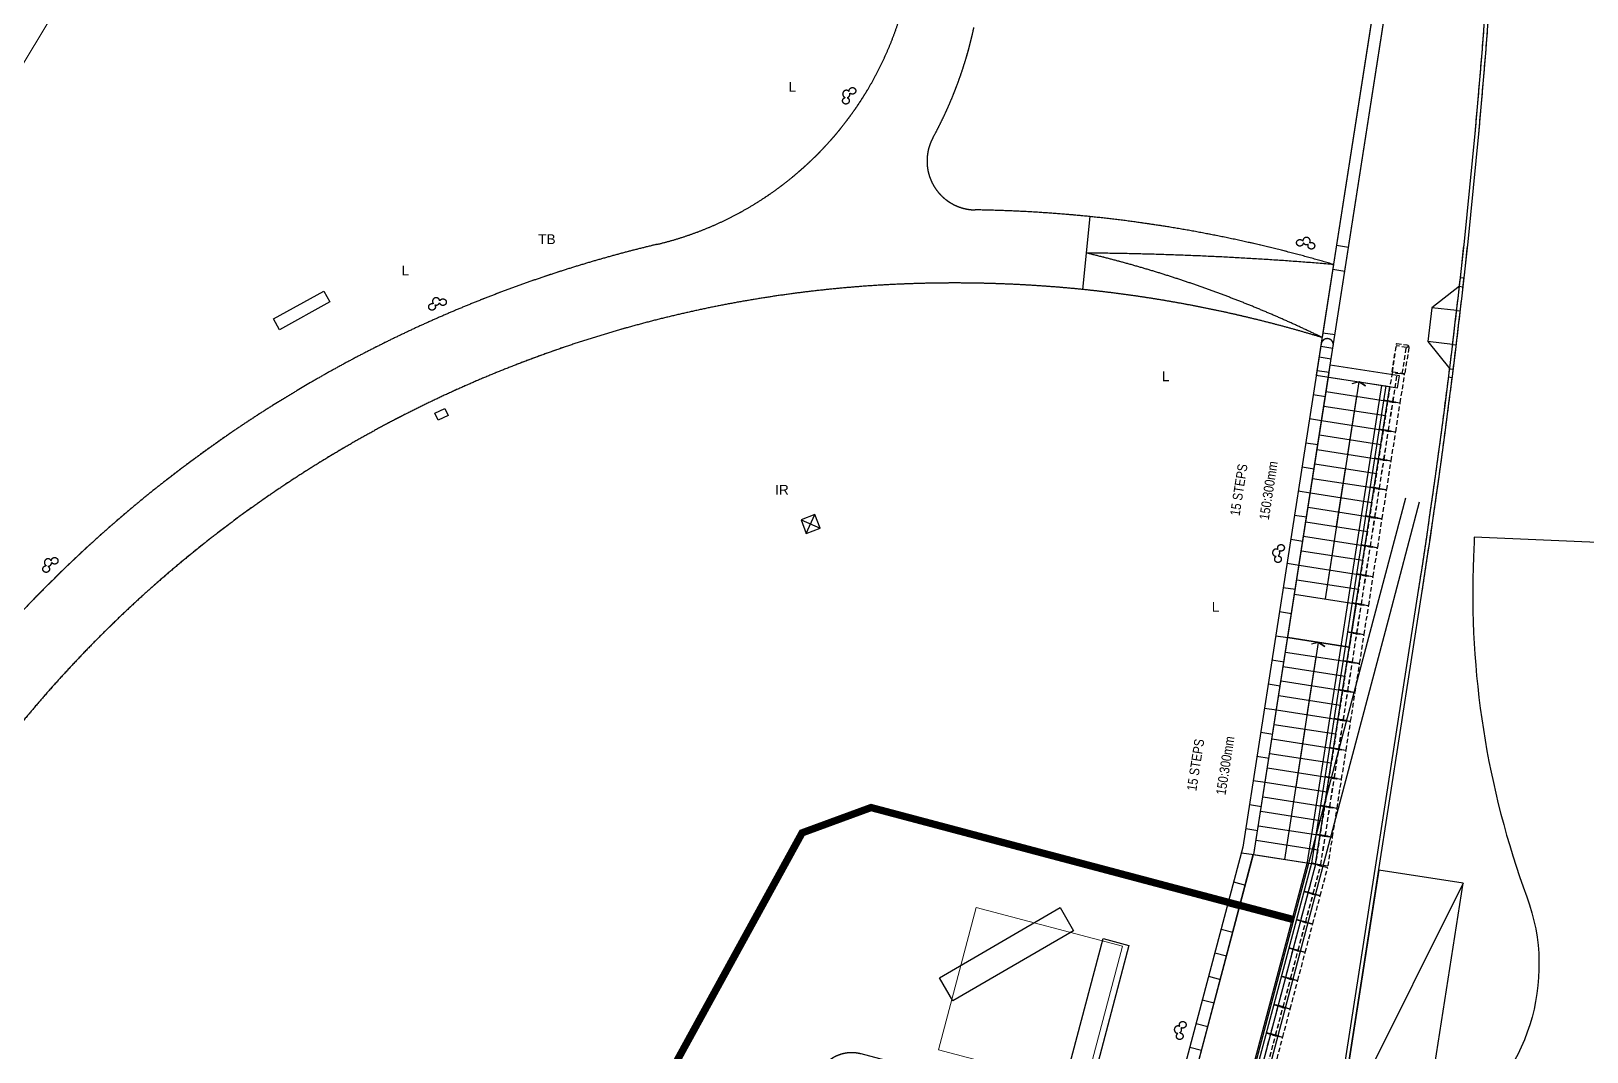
# Model space of a CAD drawing. Header units: millimetres. Extents: x 833576263 to 1668046980, y 817519639 to 1636103653.
# Drawn here: x 834183648 to 834247377, y 817832377 to 817874193 of the extents above; entities that cross this region are included whole.
import ezdxf

# ---------------------------------------------------------------- set-up
doc = ezdxf.new("R2010")
doc.units = ezdxf.units.MM
doc.header["$LTSCALE"] = 100
doc.header["$MEASUREMENT"] = 0
for name, pattern in [('C160$0$DASHED', [19.05, 12.7, -6.35]), ('C160$0$Hidden', [9.525, 6.35, -3.175]), ('R_site$0$HIDDEN', [9.525, 6.35, -3.175]), ('R_Text for GBP from DLN$0$ACAD_ISO10W100', [18, 12, -3, 0, -3]), ('R_WKCD_PARK$0$IMPORT-ACAD_ISO02W100 _3_', [30, 24, -6]), ('R_WKCD_PARK$0$IMPORT-DASHED2 _7_', [19.05, 12.7, -6.35])]:
    doc.linetypes.add(name, pattern=pattern)
doc.layers.get('Defpoints').update_dxf_attribs({"color": 170})
for name, color, linetype in [('C160$0$+C160', 6, 'C160$0$Hidden'), ('C160$0$EVA', 1, 'C160$0$DASHED'), ('R_Text for GBP from DLN$0$base plan(mm)$0$DLN040__', 7, 'Continuous'), ('T-TITL', 7, 'Continuous'), ('X-REF', 7, 'Continuous')]:
    doc.layers.add(name, color=color, linetype=linetype)
for name, color, linetype, lineweight in [('R_P_LG$0$RDA5803', 1, 'Continuous', 20), ('R_site$0$000-Architecture boundary', 2, 'Continuous', 0), ('R_site$0$001-Ventilation-b', 251, 'Continuous', 15), ('R_Text for GBP from DLN$0$000-Slope', 6, 'R_Text for GBP from DLN$0$ACAD_ISO10W100', 18), ('R_WKCD_PARK$0$000-PAV-Concrete-b', 1, 'Continuous', 25), ('R_WKCD_PARK$0$000-Ramps', 7, 'R_WKCD_PARK$0$IMPORT-DASHED2 _7_', 18), ('R_WKCD_PARK$0$PAV-ramp_stairs-b', 10, 'Continuous', 13), ('R_WKCD_PARK$0$PAV-ramp_stairs-l', 130, 'R_WKCD_PARK$0$IMPORT-ACAD_ISO02W100 _3_', 25), ('R_WKCD_PARK$0$PAV-secondary path-b', 6, 'Continuous', 18)]:
    doc.layers.add(name, color=color, linetype=linetype, lineweight=lineweight)
doc.styles.add('R_Text for GBP from DLN$0$base plan(mm)$0$SWIS721 LT', font='swiss.ttf')
doc.styles.add('R_Text for GBP from DLN$0$W8 sec wkcd', font='swissc.ttf', dxfattribs={"height": 3})

# ---------------------------------------------------------------- blocks, each defined once
blk = doc.blocks.new('R_site$0$architecture 2')
at = {"layer": 'R_site$0$000-Architecture boundary', "color": 3}
blk.add_lwpolyline([(834194.162, 817888.988), (834185.458, 817874.56), (834184.649, 817875.049), (834171.038, 817852.487), (834160.163, 817859.047), (834153.293, 817847.659), (834142.204, 817854.348), (834145.562, 817859.914), (834129.798, 817869.425), (834120.431, 817875.075), (834124.409, 817881.668), (834148.481, 817921.57), (834160.039, 817914.597), (834161.929, 817913.456), (834168.739, 817909.348), (834170.058, 817908.552), (834194.419, 817893.856), (834192.197, 817890.174)], close=True, dxfattribs=at)
at = {"layer": 'R_site$0$000-Architecture boundary', "color": 3, "linetype": 'R_site$0$HIDDEN', "ltscale": 0.5}
blk.add_lwpolyline([(834194.487, 817782.007), (834189.479, 817794.454), (834215.23, 817841.35), (834218.054, 817842.386), (834235.366, 817837.794)], dxfattribs=at)
at = {"layer": 'R_site$0$001-Ventilation-b'}
blk.add_lwpolyline([(834228.352, 817836.706), (834226.806, 817830.877), (834220.813, 817832.467), (834222.359, 817838.295)], close=True, dxfattribs=at)
blk = doc.blocks.new('R_site')
at = {"xscale": 1000, "yscale": 1000, "zscale": 1000}
blk.add_blockref('R_site$0$architecture 2', (0, 0), dxfattribs=at)
blk = doc.blocks.new('R_WKCD_PARK')
at = {"layer": 'Defpoints'}
blk.add_lwpolyline([(834248727, 817852408, -0.000008), (834248760, 817853209), (834242765, 817853459, 0.000008), (834242732, 817852657, 0.098884), (834244917, 817838726, -0.341761), (834241931, 817829272, 0.151594), (834236782, 817822688), (834233480, 817813990, -0.2774), (834183667, 817774781, -0.09515), (834076628, 817781650, -0.220431)], format="xyb", dxfattribs=at)
at = {"layer": 'R_WKCD_PARK$0$000-PAV-Concrete-b'}
for p, q in [((834242043, 817862745), (834241030, 817862863)), ((834241878, 817861355), (834240865, 817861478)), ((834236603, 817826376), (834240482, 817851274)), ((834236752, 817826353), (834240630, 817851251))]:
    blk.add_line(p, q, dxfattribs=at)
at = {"layer": 'R_WKCD_PARK$0$000-PAV-Concrete-b', "flags": 128}
for points in [[(834240086, 817884439), (834236294, 817860098), (834239622, 817859580), (834239699, 817860074), (834236865, 817860515), (834240580, 817884362)], [(834242157, 817863739), (834241030, 817862863), (834240862, 817861478), (834241756, 817860362)]]:
    blk.add_lwpolyline(points, dxfattribs=at)
at = {"layer": 'R_WKCD_PARK$0$000-PAV-Concrete-b'}
for radius in [299850, 300000]:
    blk.add_arc((833944206, 817897431), radius, 351.14513, 357.92998, dxfattribs=at)
at = {"layer": 'R_WKCD_PARK$0$000-Ramps'}
blk.add_line((834226730, 817863608), (834227034, 817866593), dxfattribs=at)
for centre, radius, start, end in [((834216048, 817819688), 46687, 63.97234, 76.58185), ((834225801, 817732229), 132876, 85.16493, 89.53376)]:
    blk.add_arc(centre, radius, start, end, dxfattribs=at)
at = {"layer": 'R_WKCD_PARK$0$PAV-ramp_stairs-b'}
for p, q in [((834236696, 817859428), (834239215, 817859036)), ((834236603, 817858835), (834239123, 817858443)), ((834236419, 817857650), (834238938, 817857257)), ((834236511, 817858243), (834239031, 817857850)), ((834236326, 817857057), (834238846, 817856664)), ((834236234, 817856464), (834238754, 817856072)), ((834236142, 817855871), (834238661, 817855479)), ((834236049, 817855278), (834238569, 817854886)), ((834235957, 817854686), (834238477, 817854293)), ((834235865, 817854093), (834238384, 817853700)), ((834235772, 817853500), (834238292, 817853107)), ((834235680, 817852907), (834238199, 817852514)), ((834235587, 817852314), (834238107, 817851922)), ((834235495, 817851721), (834238015, 817851329)), ((834235403, 817851128), (834237922, 817850736)), ((834235126, 817849350), (834237645, 817848957)), ((834235033, 817848757), (834237553, 817848365)), ((834234941, 817848164), (834237461, 817847772)), ((834234849, 817847571), (834237368, 817847179)), ((834234756, 817846979), (834237276, 817846586)), ((834234664, 817846386), (834237184, 817845993)), ((834234572, 817845793), (834237091, 817845400)), ((834234479, 817845200), (834236999, 817844807)), ((834234387, 817844607), (834236906, 817844215)), ((834234294, 817844014), (834236814, 817843622)), ((834234202, 817843421), (834236722, 817843029)), ((834234110, 817842829), (834236629, 817842436)), ((834234017, 817842236), (834236537, 817841843)), ((834233925, 817841643), (834236445, 817841250)), ((834233833, 817841050), (834236352, 817840657))]:
    blk.add_line(p, q, dxfattribs=at)
at = {"layer": 'R_WKCD_PARK$0$PAV-ramp_stairs-b', "flags": 128}
blk.add_lwpolyline([(834239308, 817859629), (834236788, 817860021), (834233740, 817840457), (834236260, 817840065), (834239308, 817859629), (834236788, 817860021)], dxfattribs=at)
at = {"layer": 'R_WKCD_PARK$0$PAV-ramp_stairs-l'}
for p, q in [((834238048, 817859825), (834237753, 817859745)), ((834236386, 817849154), (834236090, 817849074))]:
    blk.add_line(p, q, dxfattribs=at)
at = {"layer": 'R_WKCD_PARK$0$PAV-ramp_stairs-l', "flags": 128}
for points in [[(834236663, 817850932), (834238048, 817859825), (834238305, 817859659)], [(834235000, 817840261), (834236386, 817849154), (834236642, 817848988)]]:
    blk.add_lwpolyline(points, dxfattribs=at)
at = {"layer": 'R_WKCD_PARK$0$PAV-secondary path-b'}
blk.add_line((834237000, 817864632), (834236534, 817861640), dxfattribs=at)
at = {"layer": 'R_WKCD_PARK$0$PAV-secondary path-b', "flags": 128}
blk.add_lwpolyline([(834237922, 817850736), (834237645, 817848957), (834235126, 817849350), (834235403, 817851128)], close=True, dxfattribs=at)
blk.add_lwpolyline([(834229528, 817817772), (834227823, 817818222), (834230898, 817829815), (834233709, 817840462), (834236260, 817840065), (834231948, 817823807)], dxfattribs=at)
at = {"layer": 'R_WKCD_PARK$0$PAV-secondary path-b'}
for centre, radius, start, end in [((834206094, 817878847), 13765, 283.36668, 347.30885), ((834205877, 817877860), 16765, 331.36717, 347.86692), ((834222347, 817868868), 2000, 151.36717, 269.12554), ((834221480, 817812049), 54826, 73.55515, 89.12554), ((834221374, 817814542), 52331, 103.36668, 148.00583), ((834221374, 817814542), 49331, 92.41729, 148.00583), ((834221480, 817812049), 51826, 73.11298, 92.41729)]:
    blk.add_arc(centre, radius, start, end, dxfattribs=at)
blk = doc.blocks.new('R_P_LG')
at = {"layer": 'R_P_LG$0$RDA5803'}
blk.add_lwpolyline([(834248726.6665, 817852408.1417, -0.0000084588), (834248759.9969, 817853209.386), (834242765.1856, 817853458.8615, 0.0000084592), (834242731.8468, 817852657.4144, 0.098884422), (834244916.7826, 817838726.2431, -0.3417611349), (834241930.5485, 817829271.6509, 0.151594291), (834236782.0204, 817822687.8619), (834233480.4655, 817813989.7236, -0.2773997467), (834183666.729, 817774780.7109, -0.095150065), (834076628.2291, 817781649.9506, -0.220430541)], format="xyb", dxfattribs=at)
blk = doc.blocks.new('C160$0$A$C4AD84712')
at = {"layer": 'C160$0$+C160', "ltscale": 0.0003}
for p, q in [((834239.41, 817860.23), (834239.592, 817861.4)), ((834239.982, 817861.236), (834239.565, 817861.301)), ((834239.815, 817860.167), (834239.982, 817861.236)), ((834239.982, 817861.236), (834240.067, 817861.292)), ((834239.432, 817859.022, 0), (834239.61, 817860.169, 0)), ((834239.436, 817859.022), (834239.615, 817860.168)), ((834239.247, 817857.837, 0), (834239.425, 817858.983, 0)), ((834239.251, 817857.836), (834239.43, 817858.982)), ((834239.062, 817856.651, 0), (834239.241, 817857.797, 0)), ((834239.067, 817856.65), (834239.245, 817857.796)), ((834238.877, 817855.465, 0), (834239.056, 817856.611, 0)), ((834238.882, 817855.465), (834239.06, 817856.611)), ((834238.693, 817854.28, 0), (834238.871, 817855.426, 0)), ((834238.697, 817854.279), (834238.876, 817855.425)), ((834238.508, 817853.094, 0), (834238.687, 817854.24, 0)), ((834238.512, 817853.093), (834238.691, 817854.239)), ((834238.323, 817851.908, 0), (834238.502, 817853.054, 0)), ((834238.328, 817851.907), (834238.506, 817853.054)), ((834238.139, 817850.722, 0), (834238.317, 817851.869, 0)), ((834238.143, 817850.722), (834238.321, 817851.868)), ((834237.954, 817849.537, 0), (834238.132, 817850.683, 0)), ((834237.958, 817849.536), (834238.137, 817850.682)), ((834237.769, 817848.351, 0), (834237.948, 817849.497, 0)), ((834237.773, 817848.35), (834237.952, 817849.497)), ((834237.584, 817847.165, 0), (834237.763, 817848.312, 0)), ((834237.589, 817847.165), (834237.767, 817848.311)), ((834237.4, 817845.98, 0), (834237.578, 817847.126, 0)), ((834237.404, 817845.979), (834237.583, 817847.125)), ((834237.215, 817844.794, 0), (834237.394, 817845.94, 0)), ((834237.219, 817844.793), (834237.398, 817845.939)), ((834237.03, 817843.608, 0), (834237.209, 817844.754, 0)), ((834237.035, 817843.608), (834237.213, 817844.754)), ((834236.846, 817842.423, 0), (834237.024, 817843.569, 0)), ((834236.85, 817842.422), (834237.028, 817843.568)), ((834236.661, 817841.237, 0), (834236.839, 817842.383, 0)), ((834236.665, 817841.236), (834236.844, 817842.382)), ((834236.476, 817840.051, 0), (834236.655, 817841.197, 0)), ((834236.48, 817840.051), (834236.659, 817841.197)), ((834236.165, 817838.869, 0), (834236.463, 817839.99, 0)), ((834236.17, 817838.868), (834236.467, 817839.989)), ((834235.858, 817837.709, 0), (834236.155, 817838.83, 0)), ((834235.862, 817837.708), (834236.159, 817838.829)), ((834235.55, 817836.549, 0), (834235.847, 817837.67, 0)), ((834235.554, 817836.548), (834235.852, 817837.669)), ((834235.242, 817835.389, 0), (834235.54, 817836.51, 0)), ((834235.247, 817835.388), (834235.544, 817836.509)), ((834234.935, 817834.229, 0), (834235.232, 817835.351, 0)), ((834234.939, 817834.228), (834235.236, 817835.349)), ((834234.627, 817833.069, 0), (834234.924, 817834.191, 0)), ((834234.631, 817833.068), (834234.929, 817834.19)), ((834234.319, 817831.91, 0), (834234.617, 817833.031, 0)), ((834234.324, 817831.908), (834234.621, 817833.03))]:
    blk.add_line(p, q, dxfattribs=at)
for points in [[(834239.399, 817860.232), (834239.579, 817861.387), (834239.588, 817861.4), (834239.997, 817861.337), (834240.036, 817861.323), (834240.065, 817861.297), (834240.076, 817861.273), (834240.08, 817861.258), (834240.082, 817861.221), (834239.915, 817860.151)], [(834239.219, 817859.055), (834239.533, 817859.007), (834239.531, 817858.997), (834239.731, 817858.966), (834239.912, 817860.132), (834239.713, 817860.163), (834239.711, 817860.153), (834239.398, 817860.202)], [(834239.034, 817857.87), (834239.348, 817857.821), (834239.347, 817857.811), (834239.546, 817857.78), (834239.728, 817858.946), (834239.528, 817858.977), (834239.527, 817858.967), (834239.213, 817859.016)], [(834238.85, 817856.684), (834239.163, 817856.635), (834239.162, 817856.625), (834239.361, 817856.594), (834239.543, 817857.76), (834239.344, 817857.791), (834239.342, 817857.781), (834239.028, 817857.83)], [(834238.665, 817855.498), (834238.979, 817855.449), (834238.977, 817855.44), (834239.177, 817855.409), (834239.358, 817856.574), (834239.159, 817856.606), (834239.157, 817856.596), (834238.843, 817856.645)], [(834238.48, 817854.313), (834238.794, 817854.264), (834238.793, 817854.254), (834238.992, 817854.223), (834239.174, 817855.389), (834238.974, 817855.42), (834238.973, 817855.41), (834238.659, 817855.459)], [(834238.295, 817853.127), (834238.609, 817853.078), (834238.608, 817853.068), (834238.807, 817853.037), (834238.989, 817854.203), (834238.789, 817854.234), (834238.788, 817854.224), (834238.474, 817854.273)], [(834238.111, 817851.941), (834238.425, 817851.892), (834238.423, 817851.883), (834238.622, 817851.851), (834238.804, 817853.017), (834238.605, 817853.048), (834238.603, 817853.039), (834238.289, 817853.087)], [(834237.926, 817850.756), (834238.24, 817850.707), (834238.238, 817850.697), (834238.438, 817850.666), (834238.619, 817851.832), (834238.42, 817851.863), (834238.418, 817851.853), (834238.105, 817851.902)], [(834237.741, 817849.57), (834238.055, 817849.521), (834238.054, 817849.511), (834238.253, 817849.48), (834238.435, 817850.646), (834238.235, 817850.677), (834238.234, 817850.667), (834237.92, 817850.716)], [(834237.557, 817848.384), (834237.87, 817848.335), (834237.869, 817848.325), (834238.068, 817848.294), (834238.25, 817849.46), (834238.051, 817849.491), (834238.049, 817849.481), (834237.735, 817849.53)], [(834237.372, 817847.199), (834237.686, 817847.15), (834237.684, 817847.14), (834237.884, 817847.109), (834238.065, 817848.275), (834237.866, 817848.306), (834237.864, 817848.296), (834237.55, 817848.345)], [(834237.187, 817846.013), (834237.501, 817845.964), (834237.499, 817845.954), (834237.699, 817845.923), (834237.88, 817847.089), (834237.681, 817847.12), (834237.68, 817847.11), (834237.366, 817847.159)], [(834237.002, 817844.827), (834237.316, 817844.778), (834237.315, 817844.768), (834237.514, 817844.737), (834237.696, 817845.903), (834237.496, 817845.934), (834237.495, 817845.924), (834237.181, 817845.973)], [(834236.818, 817843.641), (834237.132, 817843.593), (834237.13, 817843.583), (834237.329, 817843.552), (834237.511, 817844.718), (834237.312, 817844.749), (834237.31, 817844.739), (834236.996, 817844.788)], [(834236.633, 817842.456), (834236.947, 817842.407), (834236.945, 817842.397), (834237.145, 817842.366), (834237.326, 817843.532), (834237.127, 817843.563), (834237.125, 817843.553), (834236.811, 817843.602)], [(834236.448, 817841.27), (834236.762, 817841.221), (834236.761, 817841.211), (834236.96, 817841.18), (834237.142, 817842.346), (834236.942, 817842.377), (834236.941, 817842.367), (834236.627, 817842.416)], [(834236.263, 817840.084), (834236.577, 817840.035), (834236.576, 817840.026), (834236.775, 817839.994), (834236.957, 817841.16), (834236.758, 817841.191), (834236.756, 817841.182), (834236.442, 817841.23)], [(834235.957, 817838.924), (834236.264, 817838.843), (834236.262, 817838.833), (834236.457, 817838.781), (834236.759, 817839.922), (834236.564, 817839.974), (834236.562, 817839.964), (834236.255, 817840.045)], [(834235.65, 817837.764), (834235.957, 817837.683), (834235.954, 817837.673), (834236.149, 817837.621), (834236.452, 817838.762), (834236.257, 817838.814), (834236.254, 817838.804), (834235.947, 817838.885)], [(834235.342, 817836.604), (834235.649, 817836.523), (834235.647, 817836.513), (834235.842, 817836.461), (834236.144, 817837.602), (834235.949, 817837.654), (834235.946, 817837.644), (834235.639, 817837.726)], [(834235.034, 817835.444), (834235.341, 817835.363), (834235.339, 817835.353), (834235.534, 817835.302), (834235.836, 817836.442), (834235.641, 817836.494), (834235.639, 817836.484), (834235.332, 817836.566)], [(834234.727, 817834.285), (834235.034, 817834.203), (834235.031, 817834.193), (834235.226, 817834.142), (834235.529, 817835.282), (834235.334, 817835.334), (834235.331, 817835.324), (834235.024, 817835.406)], [(834234.419, 817833.125), (834234.726, 817833.043), (834234.724, 817833.034), (834234.919, 817832.982), (834235.221, 817834.122), (834235.026, 817834.174), (834235.024, 817834.164), (834234.716, 817834.246)], [(834234.111, 817831.965), (834234.418, 817831.883), (834234.416, 817831.874), (834234.611, 817831.822), (834234.913, 817832.962), (834234.718, 817833.014), (834234.716, 817833.005), (834234.409, 817833.086)]]:
    blk.add_lwpolyline(points, close=True, dxfattribs=at)
blk = doc.blocks.new('C160')
at = {"layer": 'C160$0$+C160'}
for p, q in [((834236.479, 817861.284), (834236.973, 817861.207)), ((834236.498, 817861.409), (834236.494, 817861.383)), ((834236.325, 817860.296), (834236.819, 817860.219)), ((834233.74, 817840.457), (834236.788, 817860.021)), ((834236.26, 817840.065), (834239.308, 817859.629)), ((834236.663, 817850.932), (834238.048, 817859.825)), ((834236.788, 817860.021), (834239.308, 817859.629)), ((834236.788, 817860.021), (834239.308, 817859.629)), ((834236.171, 817859.308), (834236.665, 817859.231)), ((834236.696, 817859.428), (834239.215, 817859.036)), ((834239.279, 817859.016), (834239.035, 817859.054)), ((834239.282, 817859.035), (834239.038, 817859.073)), ((834236.017, 817858.32), (834236.511, 817858.243)), ((834236.603, 817858.835), (834239.123, 817858.443)), ((834236.419, 817857.65), (834238.938, 817857.257)), ((834236.511, 817858.243), (834239.031, 817857.85)), ((834239.095, 817857.83), (834238.85, 817857.868)), ((834239.098, 817857.85), (834238.853, 817857.888)), ((834235.863, 817857.332), (834236.357, 817857.255)), ((834236.326, 817857.057), (834238.846, 817856.664)), ((834236.234, 817856.464), (834238.754, 817856.072)), ((834238.911, 817856.644), (834238.666, 817856.682)), ((834238.914, 817856.664), (834238.669, 817856.702)), ((834235.709, 817856.343), (834236.203, 817856.266)), ((834236.142, 817855.871), (834238.661, 817855.479)), ((834235.555, 817855.355), (834236.049, 817855.278)), ((834236.049, 817855.278), (834238.569, 817854.886)), ((834238.726, 817855.458), (834238.482, 817855.496)), ((834238.73, 817855.478), (834238.485, 817855.516)), ((834235.957, 817854.686), (834238.477, 817854.293)), ((834239.946, 817855.062, 0), (834238.664, 817850.229, 0)), ((834239.244, 817850.075, 0), (834240.526, 817854.908, 0)), ((834215.189, 817854.179), (834215.963, 817853.831)), ((834215.402, 817853.618), (834215.75, 817854.392)), ((834235.401, 817854.367), (834235.895, 817854.29)), ((834235.865, 817854.093), (834238.384, 817853.7)), ((834238.542, 817854.273), (834238.298, 817854.311)), ((834238.545, 817854.292), (834238.301, 817854.33)), ((834235.247, 817853.379), (834235.741, 817853.302)), ((834235.772, 817853.5), (834238.292, 817853.107)), ((834235.68, 817852.907), (834238.199, 817852.514)), ((834238.358, 817853.087), (834238.113, 817853.125)), ((834238.361, 817853.107), (834238.116, 817853.145)), ((834235.093, 817852.391), (834235.587, 817852.314)), ((834235.587, 817852.314), (834238.107, 817851.922)), ((834238.174, 817851.901), (834237.929, 817851.939)), ((834238.177, 817851.921), (834237.932, 817851.959)), ((834234.94, 817851.403), (834235.434, 817851.326)), ((834235.495, 817851.721), (834238.015, 817851.329)), ((834235.403, 817851.128), (834237.922, 817850.736)), ((834237.989, 817850.715), (834237.745, 817850.753)), ((834237.992, 817850.735), (834237.748, 817850.773)), ((834234.786, 817850.415), (834235.28, 817850.338)), ((834238.664, 817850.229, 0), (834237.382, 817845.396, 0)), ((834237.962, 817845.242, 0), (834239.244, 817850.075, 0)), ((834234.632, 817849.427), (834235.126, 817849.35)), ((834235.126, 817849.35), (834237.645, 817848.957)), ((834237.805, 817849.529), (834237.56, 817849.567)), ((834237.808, 817849.549), (834237.563, 817849.587)), ((834235, 817840.261), (834236.386, 817849.154)), ((834235.033, 817848.757), (834237.553, 817848.365)), ((834234.478, 817848.439), (834234.972, 817848.362)), ((834234.941, 817848.164), (834237.461, 817847.772)), ((834237.621, 817848.344), (834237.376, 817848.382)), ((834237.624, 817848.363), (834237.379, 817848.401)), ((834234.324, 817847.451), (834234.818, 817847.374)), ((834234.849, 817847.571), (834237.368, 817847.179)), ((834234.756, 817846.979), (834237.276, 817846.586)), ((834237.436, 817847.158), (834237.192, 817847.196)), ((834237.439, 817847.178), (834237.195, 817847.216)), ((834234.17, 817846.463), (834234.664, 817846.386)), ((834234.664, 817846.386), (834237.184, 817845.993)), ((834234.572, 817845.793), (834237.091, 817845.4)), ((834237.252, 817845.972), (834237.007, 817846.01)), ((834237.255, 817845.992), (834237.01, 817846.03)), ((834234.016, 817845.475), (834234.51, 817845.398)), ((834234.479, 817845.2), (834236.999, 817844.807)), ((834237.382, 817845.396, 0), (834236.1, 817840.563, 0)), ((834236.68, 817840.41, 0), (834237.962, 817845.242, 0)), ((834233.862, 817844.486), (834234.356, 817844.409)), ((834234.387, 817844.607), (834236.906, 817844.215)), ((834237.068, 817844.786), (834236.823, 817844.824)), ((834237.071, 817844.806), (834236.826, 817844.844)), ((834234.294, 817844.014), (834236.814, 817843.622)), ((834236.883, 817843.601), (834236.639, 817843.639)), ((834236.887, 817843.62), (834236.642, 817843.658)), ((834233.708, 817843.498), (834234.202, 817843.421)), ((834234.202, 817843.421), (834236.722, 817843.029)), ((834233.554, 817842.51), (834234.048, 817842.433)), ((834234.11, 817842.829), (834236.629, 817842.436)), ((834236.699, 817842.415), (834236.454, 817842.453)), ((834236.702, 817842.435), (834236.458, 817842.473)), ((834234.017, 817842.236), (834236.537, 817841.843)), ((834233.4, 817841.522), (834233.894, 817841.445)), ((834233.925, 817841.643), (834236.445, 817841.25)), ((834236.515, 817841.229), (834236.27, 817841.267)), ((834236.518, 817841.249), (834236.273, 817841.287)), ((834233.222, 817840.538), (834233.74, 817840.457)), ((834233.74, 817840.457), (834236.26, 817840.065)), ((834233.833, 817841.05), (834236.352, 817840.657)), ((834236.1, 817840.563, 0), (834234.818, 817835.731, 0)), ((834235.398, 817835.577, 0), (834236.68, 817840.41, 0)), ((834236.326, 817840.037), (834236.087, 817840.1)), ((834236.331, 817840.056), (834236.092, 817840.12)), ((834232.905, 817839.341), (834233.388, 817839.213)), ((834242.308, 817839.282), (834237.156, 817828.952)), ((834236.018, 817838.877), (834235.779, 817838.94)), ((834236.023, 817838.896), (834235.784, 817838.96)), ((834232.649, 817838.375), (834233.132, 817838.246)), ((834232.392, 817837.408), (834232.875, 817837.28)), ((834235.711, 817837.717), (834235.471, 817837.78)), ((834235.716, 817837.736), (834235.477, 817837.8)), ((834235.403, 817836.557), (834235.164, 817836.621)), ((834235.408, 817836.576), (834235.169, 817836.64)), ((834232.136, 817836.441), (834232.619, 817836.313)), ((834231.879, 817835.475), (834232.363, 817835.347)), ((834234.818, 817835.731, 0), (834233.536, 817830.898, 0)), ((834234.116, 817830.744, 0), (834235.398, 817835.577, 0)), ((834235.095, 817835.397), (834234.856, 817835.461)), ((834235.101, 817835.417), (834234.861, 817835.48)), ((834231.623, 817834.508), (834232.106, 817834.38)), ((834234.788, 817834.237), (834234.548, 817834.301)), ((834234.793, 817834.257), (834234.554, 817834.32)), ((834231.367, 817833.542), (834231.85, 817833.413)), ((834234.48, 817833.077), (834234.241, 817833.141)), ((834234.485, 817833.097), (834234.246, 817833.16)), ((834231.11, 817832.575), (834231.594, 817832.447))]:
    blk.add_line(p, q, dxfattribs=at)
for points in [[(834239.699, 817860.074), (834236.865, 817860.515), (834240.58, 817884.362, 0.395308), (834234.033, 817893.967), (834220.883, 817896.901)], [(834221.083, 817896.344), (834233.924, 817893.479, -0.395308), (834240.086, 817884.439), (834236.294, 817860.098), (834239.622, 817859.58), (834239.699, 817860.074)], [(834176.992, 817842.268, -0.197276), (834209.276, 817865.455, 0.286472), (834219.522, 817875.823, -0.057181)], [(834222.267, 817874.337, -0.072118), (834220.591, 817869.827, 0.564382), (834222.316, 817866.869, -0.068043), (834237, 817864.632), (834236.534, 817861.64, 0.084431), (834219.294, 817863.829, 0.247422), (834179.536, 817840.679, -0.021652)], [(834142.799, 817807.871, 0.408), (834195.016, 817796.4, 0.06491), (834198.911, 817799.602, 0.101142), (834202.447, 817797.657, 0.092077), (834215.418, 817796.127, 0.191468), (834217.619, 817797.175, 0.063621), (834225.997, 817808.891, 0.062479), (834229.528, 817817.772), (834227.823, 817818.222), (834230.898, 817829.815), (834233.709, 817840.462), (834236.26, 817840.065), (834231.948, 817823.807, 0.129708), (834231.964, 817823.539, 0.107768), (834232.401, 817822.905, 0.017245), (834232.815, 817822.511, 0.001764), (834233.022, 817822.326, -0.006878), (834233.43, 817821.958, -0.027814), (834233.813, 817821.564, -0.1022), (834234.103, 817821.08, -0.134043), (834234.112, 817820.815, -0.139986), (834217.229, 817792.236, -0.15945), (834183.479, 817776.269, -0.038828)], [(834076.628, 817781.65, 0.09515), (834183.667, 817774.781, 0.334335), (834236.752, 817826.353), (834240.63, 817851.251, 0.029613), (834244.01, 817886.594, 0.029613)], [(834236.603, 817826.376), (834240.482, 817851.274, 0.029613), (834243.86, 817886.6)], [(834231.628, 817823.912), (834235.933, 817840.146), (834238.977, 817859.68), (834239.135, 817859.656), (834236.09, 817840.113), (834231.782, 817823.872, 0.095926)]]:
    blk.add_lwpolyline(points, format="xyb", dxfattribs=at)
for points in [[(834226.73, 817863.608), (834227.034, 817866.593)], [(834237.124, 817865.423), (834237.618, 817865.346)], [(834236.97, 817864.435), (834237.464, 817864.358)], [(834242.345, 817864.07), (834242.176, 817864.089)], [(834242.157, 817863.739), (834241.03, 817862.863), (834240.862, 817861.478), (834241.756, 817860.362)], [(834242.137, 817863.741), (834242.306, 817863.722)], [(834242.043, 817862.745), (834241.03, 817862.863)], [(834242.023, 817862.748), (834242.192, 817862.728)], [(834236.565, 817861.838), (834237.059, 817861.761)], [(834241.878, 817861.355), (834240.865, 817861.478)], [(834236.411, 817860.85), (834236.905, 817860.773)], [(834241.858, 817861.357), (834242.027, 817861.337)], [(834236.788, 817860.021), (834236.865, 817860.515)], [(834241.736, 817860.365), (834241.905, 817860.344)], [(834238.305, 817859.659), (834238.048, 817859.825), (834237.753, 817859.745)], [(834241.861, 817859.996), (834241.693, 817860.018)], [(834236.642, 817848.988), (834236.386, 817849.154), (834236.09, 817849.074)]]:
    blk.add_lwpolyline(points, dxfattribs=at)
at = {"layer": 'C160$0$+C160', "elevation": 0}
blk.add_lwpolyline([(834193.822, 817861.962), (834193.58, 817862.4), (834195.637, 817863.537), (834195.879, 817863.099)], close=True, dxfattribs=at)
at = {"layer": 'C160$0$+C160'}
blk.add_lwpolyline([(834233.74, 817840.457), (834236.988, 817861.306, 1), (834236.494, 817861.383), (834233.282, 817840.762), (834230.412, 817829.942, -0.414214), (834229.189, 817829.232), (834217.647, 817832.293, 0.344731), (834215.947, 817831.565), (834215.914, 817831.504, 1), (834216.352, 817831.263), (834216.386, 817831.324, -0.344731), (834217.519, 817831.81), (834229.061, 817828.748, 0.414214), (834230.895, 817829.814), (834233.719, 817840.46)], format="xyb", close=True, dxfattribs=at)
for points in [[(834239.47, 817858.986), (834239.473, 817859.006), (834239.282, 817859.035), (834239.279, 817859.016)], [(834200.187, 817858.537), (834200.593, 817858.731), (834200.731, 817858.442), (834200.324, 817858.249)], [(834239.286, 817857.8), (834239.289, 817857.82), (834239.098, 817857.85), (834239.095, 817857.83)], [(834239.101, 817856.614), (834239.104, 817856.634), (834238.914, 817856.664), (834238.911, 817856.644)], [(834238.917, 817855.429), (834238.92, 817855.448), (834238.73, 817855.478), (834238.726, 817855.458)], [(834215.75, 817854.392), (834215.189, 817854.179), (834215.402, 817853.618), (834215.963, 817853.831)], [(834238.733, 817854.243), (834238.736, 817854.263), (834238.545, 817854.292), (834238.542, 817854.273)], [(834238.548, 817853.057), (834238.551, 817853.077), (834238.361, 817853.107), (834238.358, 817853.087)], [(834238.364, 817851.871), (834238.367, 817851.891), (834238.177, 817851.921), (834238.174, 817851.901)], [(834237.922, 817850.736), (834237.645, 817848.957), (834235.126, 817849.35), (834235.403, 817851.128)], [(834238.18, 817850.686), (834238.183, 817850.705), (834237.992, 817850.735), (834237.989, 817850.715)], [(834237.995, 817849.5), (834237.998, 817849.52), (834237.808, 817849.549), (834237.805, 817849.529)], [(834237.811, 817848.314), (834237.814, 817848.334), (834237.624, 817848.363), (834237.621, 817848.344)], [(834237.627, 817847.128), (834237.63, 817847.148), (834237.439, 817847.178), (834237.436, 817847.158)], [(834237.443, 817845.943), (834237.446, 817845.962), (834237.255, 817845.992), (834237.252, 817845.972)], [(834237.258, 817844.757), (834237.261, 817844.777), (834237.071, 817844.806), (834237.068, 817844.786)], [(834237.074, 817843.571), (834237.077, 817843.591), (834236.887, 817843.62), (834236.883, 817843.601)], [(834236.89, 817842.385), (834236.893, 817842.405), (834236.702, 817842.435), (834236.699, 817842.415)], [(834236.705, 817841.2), (834236.708, 817841.219), (834236.518, 817841.249), (834236.515, 817841.229)], [(834236.512, 817839.987), (834236.517, 817840.007), (834236.331, 817840.056), (834236.326, 817840.037)], [(834237.156, 817828.952), (834240.615, 817828.413), (834242.308, 817839.282), (834238.85, 817839.82)], [(834236.205, 817838.827), (834236.21, 817838.847), (834236.023, 817838.896), (834236.018, 817838.877)], [(834225.794, 817838.291), (834226.348, 817837.341), (834221.407, 817834.464), (834220.854, 817835.415)], [(834235.897, 817837.668), (834235.902, 817837.687), (834235.716, 817837.736), (834235.711, 817837.717)], [(834228.619, 817836.738), (834227.022, 817830.717), (834225.959, 817830.999), (834227.556, 817837.02)], [(834235.589, 817836.508), (834235.595, 817836.527), (834235.408, 817836.576), (834235.403, 817836.557)], [(834235.282, 817835.348), (834235.287, 817835.367), (834235.101, 817835.417), (834235.095, 817835.397)], [(834234.974, 817834.188), (834234.979, 817834.207), (834234.793, 817834.257), (834234.788, 817834.237)], [(834234.666, 817833.028), (834234.672, 817833.047), (834234.485, 817833.097), (834234.48, 817833.077)]]:
    blk.add_lwpolyline(points, close=True, dxfattribs=at)
at = {"layer": 'C160$0$+C160', "const_width": 0.3}
blk.add_lwpolyline([(834194.487, 817782.007), (834189.479, 817794.454), (834215.23, 817841.35), (834218.054, 817842.386), (834235.366, 817837.794)], dxfattribs=at)
at = {"layer": 'C160$0$+C160'}
for centre, radius, start, end in [((834217.041, 817871.619), 0.15, 41.43843, 251.67928), ((834217.041, 817871.619), 0.15, 281.43843, 11.67928), ((834235.891, 817865.595), 0.15, 330.32275, 180.5636), ((834235.891, 817865.595), 0.15, 210.32275, 300.5636), ((834216.048, 817819.688), 46.687, 63.97234, 76.58185), ((834225.801, 817732.229), 132.876, 85.16493, 89.53376), ((834200.239, 817863.121), 0.15, 8.38004, 218.62089), ((834200.239, 817863.121), 0.15, 248.38004, 338.62089), ((834184.34, 817852.424), 0.15, 29.21927, 239.46012), ((834234.65, 817852.827), 0.15, 60.07654, 270.31739), ((834234.65, 817852.827), 0.15, 300.07654, 30.31739), ((834184.34, 817852.424), 0.15, 269.21927, 359.46012), ((834230.626, 817833.29), 0.15, 60.07654, 270.31739), ((834230.626, 817833.29), 0.15, 300.07654, 30.31739)]:
    blk.add_arc(centre, radius, start, end, dxfattribs=at)
for points in [[(834217.157, 817871.731), (834217.152, 817871.785), (834217.18, 817871.84), (834217.232, 817871.866), (834217.299, 817871.9), (834217.38, 817871.873), (834217.414, 817871.806), (834217.447, 817871.739), (834217.42, 817871.657), (834217.353, 817871.623), (834217.301, 817871.597), (834217.24, 817871.608), (834217.2, 817871.646)], [(834217.08, 817871.464), (834217.13, 817871.441), (834217.164, 817871.389), (834217.16, 817871.331), (834217.156, 817871.257), (834217.091, 817871.2), (834217.016, 817871.204), (834216.942, 817871.209), (834216.885, 817871.273), (834216.889, 817871.348), (834216.893, 817871.406), (834216.932, 817871.453), (834216.985, 817871.469)], [(834235.756, 817865.509), (834235.751, 817865.454), (834235.713, 817865.405), (834235.657, 817865.39), (834235.584, 817865.37), (834235.51, 817865.412), (834235.49, 817865.485), (834235.47, 817865.557), (834235.512, 817865.632), (834235.584, 817865.652), (834235.64, 817865.667), (834235.698, 817865.645), (834235.731, 817865.6)], [(834236.033, 817865.522), (834236.083, 817865.545), (834236.144, 817865.536), (834236.186, 817865.495), (834236.239, 817865.443), (834236.24, 817865.357), (834236.187, 817865.303), (834236.135, 817865.25), (834236.049, 817865.249), (834235.995, 817865.302), (834235.954, 817865.343), (834235.944, 817865.404), (834235.967, 817865.454)], [(834200.186, 817862.969), (834200.216, 817862.923), (834200.216, 817862.862), (834200.181, 817862.815), (834200.137, 817862.755), (834200.052, 817862.742), (834199.991, 817862.786), (834199.931, 817862.831), (834199.918, 817862.916), (834199.963, 817862.976), (834199.998, 817863.023), (834200.057, 817863.041), (834200.11, 817863.026)], [(834200.397, 817863.151), (834200.422, 817863.2), (834200.475, 817863.231), (834200.533, 817863.224), (834200.607, 817863.216), (834200.661, 817863.148), (834200.652, 817863.074), (834200.644, 817862.999), (834200.577, 817862.946), (834200.502, 817862.954), (834200.444, 817862.961), (834200.399, 817863.003), (834200.386, 817863.057)], [(834234.725, 817852.969), (834234.702, 817853.019), (834234.711, 817853.08), (834234.752, 817853.122), (834234.805, 817853.175), (834234.89, 817853.175), (834234.944, 817853.122), (834234.997, 817853.07), (834234.997, 817852.984), (834234.944, 817852.93), (834234.903, 817852.889), (834234.842, 817852.88), (834234.792, 817852.903)], [(834184.476, 817852.508), (834184.482, 817852.563), (834184.521, 817852.611), (834184.578, 817852.625), (834184.65, 817852.644), (834184.724, 817852.6), (834184.743, 817852.527), (834184.761, 817852.455), (834184.718, 817852.381), (834184.645, 817852.362), (834184.588, 817852.348), (834184.531, 817852.371), (834184.5, 817852.416)], [(834234.737, 817852.692), (834234.791, 817852.687), (834234.84, 817852.648), (834234.855, 817852.592), (834234.875, 817852.52), (834234.832, 817852.445), (834234.759, 817852.426), (834234.687, 817852.406), (834234.613, 817852.449), (834234.593, 817852.521), (834234.578, 817852.577), (834234.6, 817852.635), (834234.645, 817852.667)], [(834184.344, 817852.264), (834184.388, 817852.231), (834184.41, 817852.173), (834184.395, 817852.117), (834184.374, 817852.045), (834184.299, 817852.003), (834184.227, 817852.023), (834184.155, 817852.044), (834184.113, 817852.119), (834184.133, 817852.191), (834184.149, 817852.247), (834184.198, 817852.285), (834184.253, 817852.289)], [(834230.7, 817833.432), (834230.677, 817833.482), (834230.686, 817833.543), (834230.727, 817833.584), (834230.78, 817833.637), (834230.866, 817833.638), (834230.919, 817833.585), (834230.972, 817833.532), (834230.973, 817833.446), (834230.92, 817833.393), (834230.879, 817833.352), (834230.818, 817833.342), (834230.767, 817833.365)], [(834230.712, 817833.154), (834230.767, 817833.149), (834230.815, 817833.111), (834230.83, 817833.055), (834230.85, 817832.982), (834230.807, 817832.908), (834230.735, 817832.888), (834230.663, 817832.868), (834230.588, 817832.911), (834230.568, 817832.983), (834230.553, 817833.04), (834230.576, 817833.097), (834230.621, 817833.129)]]:
    blk.add_open_spline(points, degree=3, knots=[0, 0, 0, 0, 1, 1, 1, 2, 2, 2, 3, 3, 3, 4, 4, 4, 4], dxfattribs=at)
at = {"layer": 'C160$0$EVA', "flags": 128}
blk.add_lwpolyline([(834128.317, 818030.08, -0.145844), (834116.042, 818026.421), (834088.573, 818026.421, 0.016359), (834087.2, 818026.376, 0.046979), (834021.54, 818015.826, -0.056187), (833969.364, 818008.422, 0.405705), (833955.668, 817994.334), (833955.618, 817879.824), (833955.722, 817865.438), (833956.59, 817853.63, 0.118446), (833959.114, 817845.73, 0.022563), (833976.131, 817820.318, 0.150268), (833991.721, 817808.776, 0.0852), (834018.736, 817804.167, 0.061119), (834043.876, 817807.277, -0.46092), (834055.521, 817798.987, 0.31719), (834075.122, 817775.842, 0.09515), (834184.419, 817768.828, 0.2774), (834239.09, 817811.861), (834242.392, 817820.559, -0.510377), (834255.055, 817823.984), (834260.246, 817819.79, 0.373727), (834277.287, 817820.398, -0.373727), (834287.905, 817820.777), (834291.644, 817817.756), (834296.232, 817823.434), (834292.655, 817826.325, -0.414214), (834291.445, 817837.716), (834332.502, 817888.525, -0.350062), (834342.367, 817890.708, 0.102667), (834400.842, 817875.706, 0.100957), (834409.137, 817876.999), (834444.015, 817889.966, 0.332678), (834453.167, 817904.166), (834452.857, 817908.595, -0.155717), (834454.024, 817913.381), (834445.783, 817911.703, -0.115419), (834446.872, 817908.177), (834447.182, 817903.747, -0.332678), (834441.924, 817895.59), (834407.046, 817882.623, -0.100957), (834401.121, 817881.699, -0.051411), (834372.209, 817886.047), (834379.39, 817889.501, 0.162917), (834396.595, 817906.227), (834392.123, 817910.781, -0.179073), (834376.789, 817894.908), (834366.567, 817889.991, -0.199372), (834360.364, 817889.652, -0.049629), (834334.8, 817901.625), (834322.119, 817909.179), (834319.048, 817904.024), (834323.346, 817901.465, -0.45655), (834325.501, 817889.415), (834274.553, 817826.357, -0.414214), (834263.162, 817825.148), (834259.846, 817827.828, -0.2375), (834248.727, 817852.408, -0.000008), (834248.76, 817853.209), (834242.765, 817853.459, 0.000008), (834242.732, 817852.657, 0.098884), (834244.917, 817838.726, -0.341761), (834241.931, 817829.272, 0.151594), (834236.782, 817822.688), (834233.48, 817813.99, -0.2774), (834183.667, 817774.781, -0.09515), (834076.628, 817781.65, -0.220431), (834063.432, 817792.491, -0.264689), (834064.805, 817812.539, -0.098357), (834067.029, 817814.779, 0.140841), (834072.196, 817820.936), (834089.614, 817860.11, -0.147837), (834100.578, 817872.816, -0.410901), (834111.707, 817870.393, 0.031692), (834114.287, 817866.928, 0.252242), (834125.77, 817862.431, -0.125686), (834129.746, 817861.915), (834135.114, 817859.776), (834142.622, 817855.048), (834145.562, 817859.914), (834128.702, 817870.086, -0.390962), (834117.887, 817872.026, -0.013137), (834117.027, 817873.227, -0.385183), (834118.544, 817883.988, 0.012387), (834120.815, 817885.981, 0.008404), (834123.055, 817888.118), (834117.142, 817894.113, -0.038497), (834096.207, 817877.116, 0.137723), (834084.132, 817862.548), (834066.714, 817823.373, -0.191803), (834062.187, 817818.953), (834051.762, 817814.614, -0.446391), (834035.637, 817822.309, 0.118164), (834032.365, 817828.01), (834034.386, 817830.321), (834031.649, 817832.687, -0.153015), (834020.841, 817838.946), (834021.04, 817839.146), (834020.346, 817839.938), (834020.139, 817839.748, -0.076925), (834016.885, 817845.319), (834013.267, 817848.405), (834007.454, 817841.536, -0.399413), (834008.806, 817824.317), (834007.069, 817822.176), (834011.728, 817818.395), (834015.819, 817823.438, -1.550619), (834022.422, 817810.24, -0.009421), (834018.731, 817810.167, -0.052259), (834003.179, 817811.781, -0.032796), (833993.716, 817814.435, -0.150265), (833980.961, 817823.878, -0.022565), (833964.244, 817848.84, -0.118446), (833962.574, 817854.07), (833961.721, 817865.68), (833961.618, 817879.845), (833961.668, 817994.332, -0.405705), (833969.536, 818002.425, 0.056187), (834023.043, 818010.017, -0.046979), (834087.592, 818020.389, -0.016359), (834088.573, 818020.421), (834116.042, 818020.421, 0.146696), (834131.681, 818025.11, -0.021313), (834130.797, 818030.541, -0.021313)], format="xyb", dxfattribs=at)
at = {"layer": 'C160$0$+C160'}
blk.add_blockref('C160$0$A$C4AD84712', (0, 0), dxfattribs=at)
blk = doc.blocks.new('R_Text for GBP from DLN')
at = {"layer": 'R_Text for GBP from DLN$0$000-Slope', "style": 'R_Text for GBP from DLN$0$W8 sec wkcd'}
for s, p in [('15 STEPS', (834233150, 817854314, 0)), ('150:300mm', (834234344, 817854148, 0)), ('15 STEPS', (834231378, 817843046)), ('150:300mm', (834232573, 817842880))]:
    blk.add_text(s, height=400, rotation=81.14514, dxfattribs=at).set_placement(p)
at = {"layer": 'R_Text for GBP from DLN$0$base plan(mm)$0$DLN040__', "style": 'R_Text for GBP from DLN$0$base plan(mm)$0$SWIS721 LT'}
for s, p in [('L', (834214677, 817871711, 14806)), ('TB', (834204419, 817865469)), ('L', (834198820, 817864183)), ('L', (834229972, 817859853)), ('IR', (834214125, 817855206)), ('L', (834232009, 817850407))]:
    blk.add_text(s, height=400, dxfattribs=at).set_placement(p)

msp = doc.modelspace()

# ---------------------------------------------------------------- block references
at = {"layer": 'X-REF'}
msp.add_blockref('R_site', (0, 0), dxfattribs=at)

# ---------------------------------------------------------------- next in the draw order: block references
msp.add_blockref('R_WKCD_PARK', (0, 0), dxfattribs=at)

# ---------------------------------------------------------------- next in the draw order: block references
at = {"layer": 'X-REF', "xscale": 1000, "yscale": 1000, "zscale": 1000}
msp.add_blockref('C160', (0, 0), dxfattribs=at)

# ---------------------------------------------------------------- next in the draw order: block references
at = {"layer": 'T-TITL'}
msp.add_blockref('R_Text for GBP from DLN', (0, 0), dxfattribs=at)
at = {"layer": 'X-REF'}
for name in ['R_P_LG', 'R_Text for GBP from DLN']:
    msp.add_blockref(name, (0, 0), dxfattribs=at)

doc.saveas('drawing.dxf')
